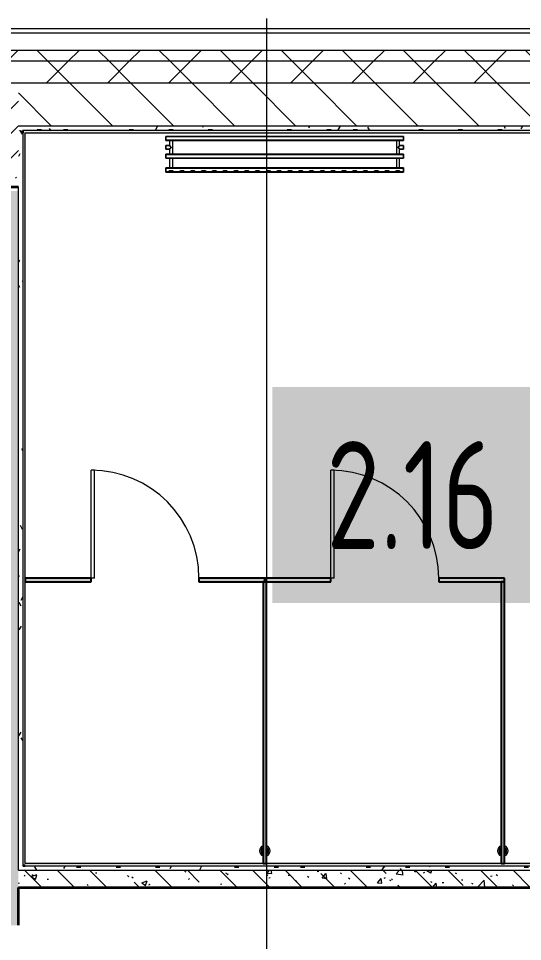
# Model space of a CAD drawing. Header units: millimetres. Extents: x 3914 to 443608, y -156176 to 78197.
# Drawn here: x 245774 to 248109, y -122853 to -118580 of the extents above; entities that cross this region are included whole.
import ezdxf

# ---------------------------------------------------------------- set-up
doc = ezdxf.new("R2010")
doc.units = ezdxf.units.MM
doc.layers.add('A-AREA-PATT-2', color=7, linetype='Continuous', lineweight=5, true_color=0xcde0ef, transparency=1)
for name, color, linetype, lineweight in [('A-DOOR-1', 7, 'Continuous', 5), ('A-GENM', 7, 'Continuous', 9), ('A-GENM-1', 7, 'Continuous', 25), ('A-WALL', 7, 'Continuous', 5), ('A-WALL-1', 7, 'Continuous', 35), ('I-WALL', 7, 'Continuous', 5), ('S-COLS-1', 7, 'Continuous', 5), ('Оси', 7, 'Continuous', 9)]:
    doc.layers.add(name, color=color, linetype=linetype, lineweight=lineweight)
doc.layers.add('A-WALL-FNSH-1', color=9, linetype='Continuous', lineweight=5, true_color=0x808080)
doc.layers.add('M-EQPM-1', color=7, linetype='Continuous', lineweight=9, true_color=0xb2b2b2)
doc.styles.add('СПДС', font='ГОСТ тип А.ttf', dxfattribs={"width": 0.9})
pattern_1 = [(135, (174964.42, -145977.62), (-150.8683, -150.8683), [213.36, -35.56, 7.112, -35.56]), (135, (174964.42, -145826.85), (-150.8683, -150.8683), []), (50, (174964.42, -145977.62), (255.05767, -22.3145), [26.67, -293.37]), (355, (174964.42, -145977.62), (-49.3404, 267.4791), [21.336, -234.696]), (100.451, (174985.68, -145979.48), (205.7195, 245.16356), [22.666, -249.326]), (46.184, (174964.42, -145906.5), (379.511, -58.86), [40.005, -440.055]), (96.636, (174996.05, -145911.4), (332.3634, 346.3991), [33.999, -373.989]), (351.184, (174964.42, -145906.5), (332.3669, 346.3953), [32.004, -352.044]), (21, (174999.98, -145924.28), (212.26017, -143.1711), [26.67, -293.37]), (326, (174999.98, -145924.28), (86.5224, 257.8632), [21.336, -234.696]), (71.451, (175017.67, -145936.2), (298.78395, 114.6901), [22.666, -249.326]), (37.5, (174964.42, -145977.62), (4.32385, 118.37751), [6.706, -225.146, 6.706, -231.546, -235.585]), (37.5, (174964.42, -145977.62), (4.32385, 118.37751), [-470.103, 6.706, -228.879]), (7.5, (174964.42, -145977.62), (93.54758, 140.2533), [6.706, -129.134, 6.706, -219.812, -89.789]), (7.5, (174964.42, -145977.62), (93.54758, 140.2533), [-362.356, 6.706, -83.083]), (327.5, (174885.12, -145977.62), (189.82734, -8.02019), [6.706, -82.194, 6.706, -270.662, -368.046]), (327.5, (174885.12, -145977.62), (189.82734, -8.02019), [-366.268, 6.706, -361.34]), (317.5, (174849.56, -145977.62), (207.38114, 35.59764), [6.706, -108.864, 6.706, -177.495, -261.366]), (317.5, (174849.56, -145977.62), (207.38114, 35.59764), [-299.771, 6.706, -254.66])]
pattern_2 = [(45, (174964.42, -145977.62), (-141.42136, 141.42136), []), (135, (174964.42, -145977.62), (-141.42136, -141.42136), [])]
pattern_3 = [(0, (174964.42, -145977.62), (243.84, 60.96), [20.117, -162.763, 20.117, -162.763, -975.36]), (0, (174964.42, -145977.62), (243.84, 60.96), [-365.76, 20.117, -345.643, 20.117, -162.763, -426.72]), (0, (174964.42, -145977.62), (243.84, 60.96), [-914.4, 20.117, -101.803, 20.117, -284.683]), (120, (175055.86, -145947.14), (-174.71291, 180.691634), [20.117, -162.763, 20.117, -162.763, -975.36]), (120, (175055.86, -145947.14), (-174.71291, 180.691634), [-365.76, 20.117, -345.643, 20.117, -162.763, -426.72]), (120, (175055.86, -145947.14), (-174.71291, 180.691634), [-914.4, 20.117, -101.803, 20.117, -284.683]), (240, (175086.34, -145825.22), (-69.12709, -241.651634), [20.117, -162.763, 20.117, -162.763, -975.36]), (240, (175086.34, -145825.22), (-69.12709, -241.651634), [-365.76, 20.117, -345.643, 20.117, -162.763, -426.72]), (240, (175086.34, -145825.22), (-69.12709, -241.651634), [-914.4, 20.117, -101.803, 20.117, -284.683])]

# ---------------------------------------------------------------- blocks, each defined once
blk = doc.blocks.new('radiator_prado_classic_z_tip_30_po exemplyaru - Classic Z Тип 30-500-30677906-Объем проектирования 2 этажа')
at = {"layer": 'M-EQPM-1'}
for p, q in [((0, 228), (0, 210)), ((1100, 228), (0, 228)), ((0, 210), (0, 228)), ((0, 228), (12.5, 228)), ((12.5, 228), (37.5, 228)), ((37.5, 228), (12.5, 228)), ((12.5, 228), (37.5, 228)), ((12.5, 228), (17.5, 223)), ((12.5, 228), (17.5, 223)), ((32.5, 223), (17.5, 223)), ((17.5, 223), (32.5, 223)), ((32.5, 223), (37.5, 228)), ((37.5, 228), (32.5, 223)), ((37.5, 228), (62.5, 228)), ((62.5, 228), (87.5, 228)), ((87.5, 228), (62.5, 228)), ((62.5, 228), (87.5, 228)), ((62.5, 228), (67.5, 223)), ((62.5, 228), (67.5, 223)), ((82.5, 223), (67.5, 223)), ((67.5, 223), (82.5, 223)), ((82.5, 223), (87.5, 228)), ((87.5, 228), (82.5, 223)), ((87.5, 228), (112.5, 228)), ((112.5, 228), (137.5, 228)), ((137.5, 228), (112.5, 228)), ((112.5, 228), (137.5, 228)), ((112.5, 228), (117.5, 223)), ((112.5, 228), (117.5, 223)), ((132.5, 223), (117.5, 223)), ((117.5, 223), (132.5, 223)), ((132.5, 223), (137.5, 228)), ((137.5, 228), (132.5, 223)), ((137.5, 228), (162.5, 228)), ((162.5, 228), (187.5, 228)), ((187.5, 228), (162.5, 228)), ((162.5, 228), (187.5, 228)), ((162.5, 228), (167.5, 223)), ((162.5, 228), (167.5, 223)), ((182.5, 223), (167.5, 223)), ((167.5, 223), (182.5, 223)), ((182.5, 223), (187.5, 228)), ((187.5, 228), (182.5, 223)), ((187.5, 228), (212.5, 228)), ((212.5, 228), (237.5, 228)), ((237.5, 228), (212.5, 228)), ((212.5, 228), (237.5, 228)), ((212.5, 228), (217.5, 223)), ((212.5, 228), (217.5, 223)), ((232.5, 223), (217.5, 223)), ((217.5, 223), (232.5, 223)), ((232.5, 223), (237.5, 228)), ((237.5, 228), (232.5, 223)), ((237.5, 228), (262.5, 228)), ((262.5, 228), (287.5, 228)), ((287.5, 228), (262.5, 228)), ((262.5, 228), (287.5, 228)), ((262.5, 228), (267.5, 223)), ((262.5, 228), (267.5, 223)), ((282.5, 223), (267.5, 223)), ((267.5, 223), (282.5, 223)), ((282.5, 223), (287.5, 228)), ((287.5, 228), (282.5, 223)), ((287.5, 228), (312.5, 228)), ((312.5, 228), (337.5, 228)), ((337.5, 228), (312.5, 228)), ((312.5, 228), (337.5, 228)), ((312.5, 228), (317.5, 223)), ((312.5, 228), (317.5, 223)), ((332.5, 223), (317.5, 223)), ((317.5, 223), (332.5, 223)), ((332.5, 223), (337.5, 228)), ((337.5, 228), (332.5, 223)), ((337.5, 228), (362.5, 228)), ((362.5, 228), (387.5, 228)), ((387.5, 228), (362.5, 228)), ((362.5, 228), (387.5, 228)), ((362.5, 228), (367.5, 223)), ((362.5, 228), (367.5, 223)), ((382.5, 223), (367.5, 223)), ((367.5, 223), (382.5, 223)), ((382.5, 223), (387.5, 228)), ((387.5, 228), (382.5, 223)), ((387.5, 228), (412.5, 228)), ((412.5, 228), (437.5, 228)), ((437.5, 228), (412.5, 228)), ((412.5, 228), (437.5, 228)), ((412.5, 228), (417.5, 223)), ((412.5, 228), (417.5, 223)), ((432.5, 223), (417.5, 223)), ((417.5, 223), (432.5, 223)), ((432.5, 223), (437.5, 228)), ((437.5, 228), (432.5, 223)), ((437.5, 228), (462.5, 228)), ((462.5, 228), (487.5, 228)), ((487.5, 228), (462.5, 228)), ((462.5, 228), (487.5, 228)), ((462.5, 228), (467.5, 223)), ((462.5, 228), (467.5, 223)), ((482.5, 223), (467.5, 223)), ((467.5, 223), (482.5, 223)), ((482.5, 223), (487.5, 228)), ((487.5, 228), (482.5, 223)), ((487.5, 228), (512.5, 228)), ((512.5, 228), (537.5, 228)), ((537.5, 228), (512.5, 228)), ((512.5, 228), (537.5, 228)), ((512.5, 228), (517.5, 223)), ((512.5, 228), (517.5, 223)), ((532.5, 223), (517.5, 223)), ((517.5, 223), (532.5, 223)), ((532.5, 223), (537.5, 228)), ((537.5, 228), (532.5, 223)), ((537.5, 228), (562.5, 228)), ((562.5, 228), (587.5, 228)), ((587.5, 228), (562.5, 228)), ((562.5, 228), (587.5, 228)), ((562.5, 228), (567.5, 223)), ((562.5, 228), (567.5, 223)), ((582.5, 223), (567.5, 223)), ((567.5, 223), (582.5, 223)), ((582.5, 223), (587.5, 228)), ((587.5, 228), (582.5, 223)), ((587.5, 228), (612.5, 228)), ((612.5, 228), (637.5, 228)), ((637.5, 228), (612.5, 228)), ((612.5, 228), (637.5, 228)), ((612.5, 228), (617.5, 223)), ((612.5, 228), (617.5, 223)), ((632.5, 223), (617.5, 223)), ((617.5, 223), (632.5, 223)), ((632.5, 223), (637.5, 228)), ((637.5, 228), (632.5, 223)), ((637.5, 228), (662.5, 228)), ((662.5, 228), (687.5, 228)), ((687.5, 228), (662.5, 228)), ((662.5, 228), (687.5, 228)), ((662.5, 228), (667.5, 223)), ((662.5, 228), (667.5, 223)), ((682.5, 223), (667.5, 223)), ((667.5, 223), (682.5, 223)), ((682.5, 223), (687.5, 228)), ((687.5, 228), (682.5, 223)), ((687.5, 228), (712.5, 228)), ((712.5, 228), (737.5, 228)), ((737.5, 228), (712.5, 228)), ((712.5, 228), (737.5, 228)), ((712.5, 228), (717.5, 223)), ((712.5, 228), (717.5, 223)), ((732.5, 223), (717.5, 223)), ((717.5, 223), (732.5, 223)), ((732.5, 223), (737.5, 228)), ((737.5, 228), (732.5, 223)), ((737.5, 228), (762.5, 228)), ((762.5, 228), (787.5, 228)), ((787.5, 228), (762.5, 228)), ((762.5, 228), (787.5, 228)), ((762.5, 228), (767.5, 223)), ((762.5, 228), (767.5, 223)), ((782.5, 223), (767.5, 223)), ((767.5, 223), (782.5, 223)), ((782.5, 223), (787.5, 228)), ((787.5, 228), (782.5, 223)), ((787.5, 228), (812.5, 228)), ((812.5, 228), (837.5, 228)), ((837.5, 228), (812.5, 228)), ((812.5, 228), (837.5, 228)), ((812.5, 228), (817.5, 223)), ((812.5, 228), (817.5, 223)), ((832.5, 223), (817.5, 223)), ((817.5, 223), (832.5, 223)), ((832.5, 223), (837.5, 228)), ((837.5, 228), (832.5, 223)), ((837.5, 228), (862.5, 228)), ((862.5, 228), (887.5, 228)), ((887.5, 228), (862.5, 228)), ((862.5, 228), (887.5, 228)), ((862.5, 228), (867.5, 223)), ((862.5, 228), (867.5, 223)), ((882.5, 223), (867.5, 223)), ((867.5, 223), (882.5, 223)), ((882.5, 223), (887.5, 228)), ((887.5, 228), (882.5, 223)), ((887.5, 228), (912.5, 228)), ((912.5, 228), (937.5, 228)), ((937.5, 228), (912.5, 228)), ((912.5, 228), (937.5, 228)), ((912.5, 228), (917.5, 223)), ((912.5, 228), (917.5, 223)), ((932.5, 223), (917.5, 223)), ((917.5, 223), (932.5, 223)), ((932.5, 223), (937.5, 228)), ((937.5, 228), (932.5, 223)), ((937.5, 228), (962.5, 228)), ((962.5, 228), (987.5, 228)), ((987.5, 228), (962.5, 228)), ((962.5, 228), (987.5, 228)), ((962.5, 228), (967.5, 223)), ((962.5, 228), (967.5, 223)), ((982.5, 223), (967.5, 223)), ((967.5, 223), (982.5, 223)), ((982.5, 223), (987.5, 228)), ((987.5, 228), (982.5, 223)), ((987.5, 228), (1012.5, 228)), ((1012.5, 228), (1037.5, 228)), ((1037.5, 228), (1012.5, 228)), ((1012.5, 228), (1037.5, 228)), ((1012.5, 228), (1017.5, 223)), ((1012.5, 228), (1017.5, 223)), ((1032.5, 223), (1017.5, 223)), ((1017.5, 223), (1032.5, 223)), ((1032.5, 223), (1037.5, 228)), ((1037.5, 228), (1032.5, 223)), ((1037.5, 228), (1062.5, 228)), ((1062.5, 228), (1087.5, 228)), ((1087.5, 228), (1062.5, 228)), ((1062.5, 228), (1087.5, 228)), ((1062.5, 228), (1067.5, 223)), ((1062.5, 228), (1067.5, 223)), ((1082.5, 223), (1067.5, 223)), ((1067.5, 223), (1082.5, 223)), ((1082.5, 223), (1087.5, 228)), ((1087.5, 228), (1082.5, 223)), ((1087.5, 228), (1100, 228)), ((1100, 210), (1100, 228)), ((1100, 228), (1100, 210)), ((0, 210), (1100, 210)), ((17.8, 210), (0, 210)), ((17.5, 210), (17.5, 164)), ((17.5, 210), (17.5, 164)), ((17.8, 210), (17.5, 210)), ((17.5, 210), (17.8, 210)), ((17.8, 210), (17.5, 210)), ((17.5, 210), (32.5, 210)), ((18.5, 210), (17.8, 210)), ((17.8, 210), (32.2, 210)), ((32.2, 210), (17.8, 210)), ((19.7, 210), (18.5, 210)), ((23.1, 210), (19.7, 210)), ((32.2, 210), (23.1, 210)), ((32.5, 210), (32.2, 210)), ((32.2, 210), (32.5, 210)), ((32.5, 210), (32.2, 210)), ((1067.8, 210), (32.2, 210)), ((32.5, 164), (32.5, 210)), ((32.5, 164), (32.5, 210)), ((1067.5, 210), (1067.5, 164)), ((1067.5, 210), (1067.5, 164)), ((1067.8, 210), (1067.5, 210)), ((1067.5, 210), (1082.5, 210)), ((1067.8, 210), (1067.5, 210)), ((1067.5, 210), (1067.8, 210)), ((1082.2, 210), (1067.8, 210)), ((1073.1, 210), (1067.8, 210)), ((1067.8, 210), (1082.2, 210)), ((1075, 210), (1073.1, 210)), ((1082.2, 210), (1075, 210)), ((1082.5, 210), (1082.2, 210)), ((1082.5, 210), (1082.2, 210)), ((1082.2, 210), (1082.5, 210)), ((1100, 210), (1082.2, 210)), ((1082.5, 164), (1082.5, 210)), ((1082.5, 164), (1082.5, 210)), ((1100, 164), (0, 164)), ((0, 164), (0, 146)), ((0, 146), (0, 164)), ((0, 164), (17.8, 164)), ((0, 146), (1100, 146)), ((18.5, 146), (0, 146)), ((17.8, 164), (17.5, 164)), ((17.5, 164), (17.8, 164)), ((17.8, 164), (17.5, 164)), ((17.5, 164), (32.5, 164)), ((17.5, 146), (17.5, 121.5)), ((17.5, 146), (17.5, 121.5)), ((17.5, 146), (18.5, 146)), ((17.8, 146), (17.5, 146)), ((17.5, 146), (18.5, 146)), ((32.5, 146), (17.5, 146)), ((32.2, 164), (17.8, 164)), ((17.8, 164), (32.2, 164)), ((32.2, 164), (17.8, 164)), ((18.5, 146), (17.8, 146)), ((18.5, 146), (32.2, 146)), ((32.2, 146), (18.5, 146)), ((18.5, 146), (32.2, 146)), ((32.5, 164), (32.2, 164)), ((32.2, 164), (32.5, 164)), ((32.5, 164), (32.2, 164)), ((32.2, 164), (1067.8, 164)), ((32.2, 146), (32.5, 146)), ((32.5, 146), (32.2, 146)), ((32.2, 146), (32.5, 146)), ((1067.8, 146), (32.2, 146)), ((32.5, 82), (32.5, 146)), ((32.5, 82), (32.5, 146)), ((1067.8, 164), (1067.5, 164)), ((1067.5, 164), (1082.5, 164)), ((1067.8, 164), (1067.5, 164)), ((1067.5, 164), (1067.8, 164)), ((1067.5, 146), (1067.5, 82)), ((1067.5, 146), (1067.5, 82)), ((1067.5, 146), (1067.8, 146)), ((1082.5, 146), (1067.5, 146)), ((1067.5, 146), (1067.8, 146)), ((1067.8, 146), (1067.5, 146)), ((1082.2, 164), (1067.8, 164)), ((1075, 164), (1067.8, 164)), ((1067.8, 164), (1082.2, 164)), ((1067.8, 146), (1081.5, 146)), ((1067.8, 146), (1069.7, 146)), ((1081.5, 146), (1067.8, 146)), ((1069.7, 146), (1073.1, 146)), ((1073.1, 146), (1081.5, 146)), ((1081.5, 164), (1075, 164)), ((1082.2, 164), (1081.5, 164)), ((1081.5, 146), (1082.5, 146)), ((1081.5, 146), (1082.5, 146)), ((1082.5, 146), (1081.5, 146)), ((1100, 146), (1081.5, 146)), ((1082.5, 164), (1082.2, 164)), ((1082.5, 164), (1082.2, 164)), ((1082.2, 164), (1082.5, 164)), ((1082.2, 164), (1100, 164)), ((1082.5, 121.5), (1082.5, 146)), ((1082.5, 121.5), (1082.5, 146)), ((1100, 146), (1100, 164)), ((1100, 164), (1100, 146)), ((17.5, 121.5), (0, 121.5)), ((17.5, 121.5), (0, 121.5)), ((0, 121.5), (0, 120.5)), ((0, 106.5), (0, 121.5)), ((0, 120.5), (0, 107.5)), ((0, 120.5), (0, 119.3)), ((0, 114), (0, 120.5)), ((0, 120.5), (0, 120.5)), ((0, 119.3), (0, 117.8)), ((0, 117.8), (0, 114)), ((0, 114), (0, 110.3)), ((0, 110.3), (0, 114)), ((0, 110.3), (0, 108.7)), ((0, 107.5), (0, 110.3)), ((0, 108.7), (0, 107.5)), ((0, 107.5), (0, 106.5)), ((0, 107.5), (0, 107.5)), ((0, 106.5), (17.5, 106.5)), ((0, 106.5), (17.5, 106.5)), ((17.5, 106.5), (17.5, 82)), ((17.5, 106.5), (17.5, 82)), ((1100, 121.5), (1082.5, 121.5)), ((1100, 121.5), (1082.5, 121.5)), ((1082.5, 82), (1082.5, 106.5)), ((1082.5, 106.5), (1100, 106.5)), ((1082.5, 82), (1082.5, 106.5)), ((1082.5, 106.5), (1100, 106.5)), ((1100, 121.5), (1100, 106.5)), ((1100, 120.5), (1100, 121.5)), ((1100, 121.5), (1100, 120.5)), ((1100, 120.5), (1100, 121.5)), ((1100, 107.5), (1100, 120.5)), ((1100, 120.5), (1100, 107.5)), ((1100, 107.5), (1100, 120.5)), ((1100, 106.5), (1100, 107.5)), ((1100, 107.5), (1100, 106.5)), ((1100, 106.5), (1100, 107.5)), ((1100, 82), (0, 82)), ((0, 82), (0, 64)), ((0, 64), (0, 82)), ((0, 82), (18.5, 82)), ((1100, 64), (0, 64)), ((0, 64), (1100, 64)), ((18.5, 82), (17.5, 82)), ((17.5, 82), (18.5, 82)), ((18.5, 82), (17.5, 82)), ((17.5, 82), (32.5, 82)), ((32.2, 82), (18.5, 82)), ((18.5, 82), (32.2, 82)), ((32.2, 82), (18.5, 82)), ((32.5, 82), (32.2, 82)), ((32.2, 82), (32.5, 82)), ((32.5, 82), (32.2, 82)), ((32.2, 82), (1067.8, 82)), ((1067.8, 82), (1067.5, 82)), ((1067.5, 82), (1082.5, 82)), ((1067.8, 82), (1067.5, 82)), ((1067.5, 82), (1067.8, 82)), ((1081.5, 82), (1067.8, 82)), ((1081.5, 82), (1067.8, 82)), ((1067.8, 82), (1081.5, 82)), ((1082.5, 82), (1081.5, 82)), ((1082.5, 82), (1081.5, 82)), ((1081.5, 82), (1082.5, 82)), ((1081.5, 82), (1100, 82)), ((1100, 64), (1100, 82)), ((1100, 82), (1100, 64))]:
    blk.add_line(p, q, dxfattribs=at)
for points, knots in [([(18.5, 120.5), (18.4, 120.6), (18.3, 120.7), (18.1, 120.9), (17.9, 121.1), (17.8, 121.2), (17.7, 121.3), (17.5, 121.5), (17.5, 121.5), (17.5, 121.5)], [0.7142857, 0.7142857, 0.7142857, 0.7142857, 0.75, 0.7857143, 0.8214286, 0.8571429, 0.8928571, 0.9285714, 1, 1, 1, 1]), ([(17.5, 121.5), (17.5, 121.5), (17.5, 121.5), (17.7, 121.3), (17.8, 121.2), (17.9, 121.1), (18.1, 120.9), (18.3, 120.7), (18.4, 120.6), (18.5, 120.5)], [0, 0, 0, 0, 0.0714286, 0.1071429, 0.1428571, 0.1785714, 0.2142857, 0.25, 0.2857143, 0.2857143, 0.2857143, 0.2857143]), ([(17.5, 121.5), (17.5, 121.5), (17.5, 121.5), (17.7, 121.3), (17.8, 121.2), (17.9, 121.1), (18.1, 120.9), (18.3, 120.7), (18.4, 120.6), (18.5, 120.5)], [0, 0, 0, 0, 0.0714286, 0.1071429, 0.1428571, 0.1785714, 0.2142857, 0.25, 0.2857143, 0.2857143, 0.2857143, 0.2857143]), ([(25, 114), (24.5, 114.5), (23.6, 115.4), (22.4, 116.6), (21.6, 117.4), (21.1, 117.9), (20.8, 118.2), (20.5, 118.5), (20.2, 118.8), (19.8, 119.1), (19.6, 119.4), (19.3, 119.7), (19, 120), (18.7, 120.3), (18.5, 120.5), (18.3, 120.7), (18.1, 120.9), (17.9, 121.1), (17.8, 121.2), (17.7, 121.3), (17.5, 121.5), (17.5, 121.5), (17.5, 121.5)], [0, 0, 0, 0, 0.142857, 0.285714, 0.357143, 0.392857, 0.428571, 0.464286, 0.5, 0.535714, 0.571429, 0.607143, 0.642857, 0.678571, 0.714286, 0.75, 0.785714, 0.821429, 0.857143, 0.892857, 0.928571, 1, 1, 1, 1]), ([(17.5, 106.5), (17.5, 106.5), (17.5, 106.5), (17.7, 106.7), (17.8, 106.8), (17.9, 106.9), (18.1, 107.1), (18.3, 107.3), (18.5, 107.5), (18.7, 107.7), (19, 108), (19.3, 108.3), (19.6, 108.6), (19.8, 108.9), (20.3, 109.3), (20.7, 109.7), (21.1, 110.1), (21.6, 110.6), (22.4, 111.4), (23.6, 112.6), (24.5, 113.5), (25, 114)], [0, 0, 0, 0, 0.071429, 0.107143, 0.142857, 0.178571, 0.214286, 0.25, 0.285714, 0.321429, 0.357143, 0.392857, 0.428571, 0.464286, 0.5, 0.571429, 0.607143, 0.642857, 0.714286, 0.857143, 1, 1, 1, 1]), ([(17.5, 106.5), (17.5, 106.5), (17.5, 106.5), (17.7, 106.7), (17.8, 106.8), (17.9, 106.9), (18.1, 107.1), (18.3, 107.3), (18.4, 107.4), (18.5, 107.5)], [0, 0, 0, 0, 0.0714286, 0.1071429, 0.1428571, 0.1785714, 0.2142857, 0.25, 0.2857143, 0.2857143, 0.2857143, 0.2857143]), ([(18.5, 107.5), (18.4, 107.4), (18.3, 107.3), (18.1, 107.1), (17.9, 106.9), (17.8, 106.8), (17.7, 106.7), (17.5, 106.5), (17.5, 106.5), (17.5, 106.5)], [0.7142857, 0.7142857, 0.7142857, 0.7142857, 0.75, 0.7857143, 0.8214286, 0.8571429, 0.8928571, 0.9285714, 1, 1, 1, 1]), ([(18.5, 107.5), (18.4, 107.4), (18.3, 107.3), (18.1, 107.1), (17.9, 106.9), (17.8, 106.8), (17.7, 106.7), (17.5, 106.5), (17.5, 106.5), (17.5, 106.5)], [0.7142857, 0.7142857, 0.7142857, 0.7142857, 0.75, 0.7857143, 0.8214286, 0.8571429, 0.8928571, 0.9285714, 1, 1, 1, 1]), ([(22.1, 116.9), (21.9, 117.1), (21.6, 117.4), (21.1, 117.9), (20.8, 118.2), (20.5, 118.5), (20.2, 118.8), (19.9, 119.2), (19.7, 119.3), (19.6, 119.4)], [0.2857143, 0.2857143, 0.2857143, 0.2857143, 0.3571429, 0.3928571, 0.4285714, 0.4642857, 0.5, 0.5357143, 0.5714286, 0.5714286, 0.5714286, 0.5714286]), ([(19.6, 119.4), (19.7, 119.3), (19.9, 119.2), (20.3, 118.7), (20.7, 118.3), (21.1, 117.9), (21.6, 117.4), (21.9, 117.1), (22.1, 116.9)], [0.4285714, 0.4285714, 0.4285714, 0.4285714, 0.4642857, 0.5, 0.5714286, 0.6071429, 0.6428571, 0.7142857, 0.7142857, 0.7142857, 0.7142857]), ([(19.6, 119.4), (19.7, 119.3), (19.8, 119.1), (20.3, 118.7), (20.7, 118.3), (21.1, 117.9), (21.6, 117.4), (21.9, 117.1), (22.1, 116.9)], [0.4285714, 0.4285714, 0.4285714, 0.4285714, 0.4642857, 0.5, 0.5714286, 0.6071429, 0.6428571, 0.7142857, 0.7142857, 0.7142857, 0.7142857]), ([(19.6, 108.6), (19.7, 108.7), (19.9, 108.8), (20.3, 109.3), (20.7, 109.7), (21.1, 110.1), (21.6, 110.6), (21.9, 110.9), (22.1, 111.1)], [0.4285714, 0.4285714, 0.4285714, 0.4285714, 0.4642857, 0.5, 0.5714286, 0.6071429, 0.6428571, 0.7142857, 0.7142857, 0.7142857, 0.7142857]), ([(22.1, 111.1), (21.9, 110.9), (21.6, 110.6), (21.1, 110.1), (20.8, 109.8), (20.5, 109.5), (20.2, 109.2), (19.9, 108.8), (19.7, 108.7), (19.6, 108.6)], [0.2857143, 0.2857143, 0.2857143, 0.2857143, 0.3571429, 0.3928571, 0.4285714, 0.4642857, 0.5, 0.5357143, 0.5714286, 0.5714286, 0.5714286, 0.5714286]), ([(22.1, 111.1), (21.9, 110.9), (21.6, 110.6), (21.1, 110.1), (20.8, 109.8), (20.5, 109.5), (20.2, 109.2), (19.8, 108.9), (19.7, 108.7), (19.6, 108.6)], [0.2857143, 0.2857143, 0.2857143, 0.2857143, 0.3571429, 0.3928571, 0.4285714, 0.4642857, 0.5, 0.5357143, 0.5714286, 0.5714286, 0.5714286, 0.5714286]), ([(1075, 114), (1075.5, 114.5), (1076.4, 115.4), (1077.6, 116.6), (1078.4, 117.4), (1078.9, 117.9), (1079.2, 118.2), (1079.5, 118.5), (1079.8, 118.8), (1080.1, 119.2), (1080.4, 119.4), (1080.7, 119.7), (1081, 120), (1081.3, 120.3), (1081.5, 120.5), (1081.7, 120.7), (1081.9, 120.9), (1082.1, 121.1), (1082.2, 121.2), (1082.3, 121.3), (1082.5, 121.5), (1082.5, 121.5), (1082.5, 121.5)], [0, 0, 0, 0, 0.142857, 0.285714, 0.357143, 0.392857, 0.428571, 0.464286, 0.5, 0.535714, 0.571429, 0.607143, 0.642857, 0.678571, 0.714286, 0.75, 0.785714, 0.821429, 0.857143, 0.892857, 0.928571, 1, 1, 1, 1]), ([(1082.5, 106.5), (1082.5, 106.5), (1082.5, 106.5), (1082.3, 106.7), (1082.2, 106.8), (1082.1, 106.9), (1081.9, 107.1), (1081.7, 107.3), (1081.5, 107.5), (1081.3, 107.7), (1081, 108), (1080.7, 108.3), (1080.4, 108.6), (1080.1, 108.8), (1079.7, 109.3), (1079.3, 109.7), (1078.9, 110.1), (1078.4, 110.6), (1077.6, 111.4), (1076.4, 112.6), (1075.5, 113.5), (1075, 114)], [0, 0, 0, 0, 0.071429, 0.107143, 0.142857, 0.178571, 0.214286, 0.25, 0.285714, 0.321429, 0.357143, 0.392857, 0.428571, 0.464286, 0.5, 0.571429, 0.607143, 0.642857, 0.714286, 0.857143, 1, 1, 1, 1]), ([(1080.4, 119.4), (1080.3, 119.3), (1080.1, 119.2), (1079.7, 118.7), (1079.3, 118.3), (1078.9, 117.9), (1078.4, 117.4), (1078.1, 117.1), (1077.9, 116.9)], [0.4285714, 0.4285714, 0.4285714, 0.4285714, 0.4642857, 0.5, 0.5714286, 0.6071429, 0.6428571, 0.7142857, 0.7142857, 0.7142857, 0.7142857]), ([(1077.9, 116.9), (1078.1, 117.1), (1078.4, 117.4), (1078.9, 117.9), (1079.2, 118.2), (1079.5, 118.5), (1079.8, 118.8), (1080.1, 119.2), (1080.3, 119.3), (1080.4, 119.4)], [0.2857143, 0.2857143, 0.2857143, 0.2857143, 0.3571429, 0.3928571, 0.4285714, 0.4642857, 0.5, 0.5357143, 0.5714286, 0.5714286, 0.5714286, 0.5714286]), ([(1079.2, 118.2), (1079.1, 118.1), (1078.9, 117.9), (1078.4, 117.4), (1078.1, 117.1), (1077.9, 116.9)], [0.5714286, 0.5714286, 0.5714286, 0.5714286, 0.6071429, 0.6428571, 0.7142857, 0.7142857, 0.7142857, 0.7142857]), ([(1077.9, 111.1), (1078.1, 110.9), (1078.4, 110.6), (1078.9, 110.1), (1079.2, 109.8), (1079.5, 109.5), (1079.8, 109.2), (1080.1, 108.8), (1080.3, 108.7), (1080.4, 108.6)], [0.2857143, 0.2857143, 0.2857143, 0.2857143, 0.3571429, 0.3928571, 0.4285714, 0.4642857, 0.5, 0.5357143, 0.5714286, 0.5714286, 0.5714286, 0.5714286]), ([(1077.9, 111.1), (1078.1, 110.9), (1078.4, 110.6), (1078.9, 110.1), (1079.2, 109.8), (1079.5, 109.5), (1079.8, 109.2), (1080.1, 108.8), (1080.3, 108.7), (1080.4, 108.6)], [0.2857143, 0.2857143, 0.2857143, 0.2857143, 0.3571429, 0.3928571, 0.4285714, 0.4642857, 0.5, 0.5357143, 0.5714286, 0.5714286, 0.5714286, 0.5714286]), ([(1080.4, 108.6), (1080.3, 108.7), (1080.1, 108.8), (1079.7, 109.3), (1079.3, 109.7), (1078.9, 110.1), (1078.4, 110.6), (1078.1, 110.9), (1077.9, 111.1)], [0.4285714, 0.4285714, 0.4285714, 0.4285714, 0.4642857, 0.5, 0.5714286, 0.6071429, 0.6428571, 0.7142857, 0.7142857, 0.7142857, 0.7142857]), ([(1080.4, 119.4), (1080.3, 119.3), (1080.1, 119.2), (1079.7, 118.7), (1079.4, 118.4), (1079.2, 118.2)], [0.4285714, 0.4285714, 0.4285714, 0.4285714, 0.4642857, 0.5, 0.5714286, 0.5714286, 0.5714286, 0.5714286]), ([(1082.5, 121.5), (1082.5, 121.5), (1082.5, 121.5), (1082.3, 121.3), (1082.2, 121.2), (1082.1, 121.1), (1081.9, 120.9), (1081.7, 120.7), (1081.6, 120.6), (1081.5, 120.5)], [0, 0, 0, 0, 0.0714286, 0.1071429, 0.1428571, 0.1785714, 0.2142857, 0.25, 0.2857143, 0.2857143, 0.2857143, 0.2857143]), ([(1082.5, 121.5), (1082.5, 121.5), (1082.5, 121.5), (1082.3, 121.3), (1082.2, 121.2), (1082.1, 121.1), (1081.9, 120.9), (1081.7, 120.7), (1081.6, 120.6), (1081.5, 120.5)], [0, 0, 0, 0, 0.0714286, 0.1071429, 0.1428571, 0.1785714, 0.2142857, 0.25, 0.2857143, 0.2857143, 0.2857143, 0.2857143]), ([(1081.5, 120.5), (1081.6, 120.6), (1081.7, 120.7), (1081.9, 120.9), (1082.1, 121.1), (1082.2, 121.2), (1082.3, 121.3), (1082.5, 121.5), (1082.5, 121.5), (1082.5, 121.5)], [0.7142857, 0.7142857, 0.7142857, 0.7142857, 0.75, 0.7857143, 0.8214286, 0.8571429, 0.8928571, 0.9285714, 1, 1, 1, 1]), ([(1081.5, 107.5), (1081.6, 107.4), (1081.7, 107.3), (1081.9, 107.1), (1082.1, 106.9), (1082.2, 106.8), (1082.3, 106.7), (1082.5, 106.5), (1082.5, 106.5), (1082.5, 106.5)], [0.7142857, 0.7142857, 0.7142857, 0.7142857, 0.75, 0.7857143, 0.8214286, 0.8571429, 0.8928571, 0.9285714, 1, 1, 1, 1]), ([(1081.5, 107.5), (1081.6, 107.4), (1081.7, 107.3), (1081.9, 107.1), (1082.1, 106.9), (1082.2, 106.8), (1082.3, 106.7), (1082.5, 106.5), (1082.5, 106.5), (1082.5, 106.5)], [0.7142857, 0.7142857, 0.7142857, 0.7142857, 0.75, 0.7857143, 0.8214286, 0.8571429, 0.8928571, 0.9285714, 1, 1, 1, 1]), ([(1082.5, 106.5), (1082.5, 106.5), (1082.5, 106.5), (1082.3, 106.7), (1082.2, 106.8), (1082.1, 106.9), (1081.9, 107.1), (1081.7, 107.3), (1081.6, 107.4), (1081.5, 107.5)], [0, 0, 0, 0, 0.0714286, 0.1071429, 0.1428571, 0.1785714, 0.2142857, 0.25, 0.2857143, 0.2857143, 0.2857143, 0.2857143])]:
    blk.add_open_spline(points, degree=3, knots=knots, dxfattribs=at)
for points in [[(19.6, 119.4), (19.5, 119.5), (19.3, 119.7), (19, 120), (18.7, 120.3), (18.6, 120.4), (18.5, 120.5)], [(18.5, 120.5), (18.6, 120.4), (18.7, 120.3), (19, 120), (19.3, 119.7), (19.5, 119.5), (19.6, 119.4)], [(18.5, 120.5), (18.6, 120.4), (18.7, 120.3), (19, 120), (19.3, 119.7), (19.5, 119.5), (19.6, 119.4)], [(18.5, 107.5), (18.6, 107.6), (18.7, 107.7), (19, 108), (19.3, 108.3), (19.5, 108.5), (19.6, 108.6)], [(19.6, 108.6), (19.5, 108.5), (19.3, 108.3), (19, 108), (18.7, 107.7), (18.6, 107.6), (18.5, 107.5)], [(19.6, 108.6), (19.5, 108.5), (19.3, 108.3), (19, 108), (18.7, 107.7), (18.6, 107.6), (18.5, 107.5)], [(25, 114), (24.5, 114.5), (23.6, 115.4), (22.6, 116.4), (22.1, 116.9)], [(22.1, 116.9), (22.6, 116.4), (23.6, 115.4), (24.5, 114.5), (25, 114)], [(22.1, 116.9), (22.6, 116.4), (23.6, 115.4), (24.5, 114.5), (25, 114)], [(22.1, 111.1), (22.6, 111.6), (23.6, 112.6), (24.5, 113.5), (25, 114)], [(25, 114), (24.5, 113.5), (23.6, 112.6), (22.6, 111.6), (22.1, 111.1)], [(25, 114), (24.5, 113.5), (23.6, 112.6), (22.6, 111.6), (22.1, 111.1)], [(1077.9, 116.9), (1077.4, 116.4), (1076.4, 115.4), (1075.5, 114.5), (1075, 114)], [(1077.9, 116.9), (1077.4, 116.4), (1076.4, 115.4), (1075.5, 114.5), (1075, 114)], [(1075, 114), (1075.5, 114.5), (1076.4, 115.4), (1077.4, 116.4), (1077.9, 116.9)], [(1075, 114), (1075.5, 113.5), (1076.4, 112.6), (1077.4, 111.6), (1077.9, 111.1)], [(1075, 114), (1075.5, 113.5), (1076.4, 112.6), (1077.4, 111.6), (1077.9, 111.1)], [(1077.9, 111.1), (1077.4, 111.6), (1076.4, 112.6), (1075.5, 113.5), (1075, 114)], [(1081.5, 120.5), (1081.4, 120.4), (1081.3, 120.3), (1081, 120), (1080.7, 119.7), (1080.5, 119.5), (1080.4, 119.4)], [(1081.5, 120.5), (1081.4, 120.4), (1081.3, 120.3), (1081, 120), (1080.7, 119.7), (1080.5, 119.5), (1080.4, 119.4)], [(1080.4, 119.4), (1080.5, 119.5), (1080.7, 119.7), (1081, 120), (1081.3, 120.3), (1081.4, 120.4), (1081.5, 120.5)], [(1080.4, 108.6), (1080.5, 108.5), (1080.7, 108.3), (1081, 108), (1081.3, 107.7), (1081.4, 107.6), (1081.5, 107.5)], [(1080.4, 108.6), (1080.5, 108.5), (1080.7, 108.3), (1081, 108), (1081.3, 107.7), (1081.4, 107.6), (1081.5, 107.5)], [(1081.5, 107.5), (1081.4, 107.6), (1081.3, 107.7), (1081, 108), (1080.7, 108.3), (1080.5, 108.5), (1080.4, 108.6)]]:
    blk.add_open_spline(points, degree=3, dxfattribs=at)
blk = doc.blocks.new('131_Сантехническая перегородка_Дверь - СД-1-V494-Объем проектирования 2 этажа')
at = {"layer": 'A-GENM'}
for points in [[(305.2, -8), (305.2, 8), (0, 8), (0, -8)], [(1110.4, -8), (1110.4, 8), (805.2, 8), (805.2, -8), (1102.4, -8)]]:
    blk.add_hatch(color=256, dxfattribs=at).paths.add_polyline_path(points)
at = {"layer": 'A-DOOR-1'}
for p, q in [((321.2, 508), (305.2, 508)), ((305.2, 8), (305.2, 508)), ((321.2, 8), (321.2, 508)), ((321.2, 8), (305.2, 8))]:
    blk.add_line(p, q, dxfattribs=at)
blk.add_arc((305.2, 8), 500, 360, 90, dxfattribs=at)
at = {"layer": 'A-GENM-1'}
for p, q in [((305.2, 8), (0, 8)), ((0, 8), (0, -8)), ((305.2, -8), (305.2, 8)), ((1110.4, 8), (805.2, 8)), ((805.2, 8), (805.2, -8)), ((1110.4, -8), (1110.4, 8)), ((0, -8), (305.2, -8)), ((805.2, -8), (1110.4, -8))]:
    blk.add_line(p, q, dxfattribs=at)
blk = doc.blocks.new('131_Сантехническая перегородка - СП-4-29831414-Объем проектирования 2 этажа')
at = {"layer": 'A-GENM'}
blk.add_hatch(color=256, dxfattribs=at).paths.add_polyline_path([(1053.1, 8), (25.5, 8), (25.5, -8), (1330, -8), (1330, 8)])
at = {"layer": 'A-GENM', "flags": 128}
for points in [[(97, 8), (96.7, 8.5), (96.3, 9), (95.9, 9.5), (95.5, 9.9), (95.1, 10.4), (94.7, 10.8), (94.3, 11.2), (93.8, 11.6), (93.3, 12), (92.9, 12.3), (92.4, 12.7), (91.8, 13), (91.3, 13.3), (90.8, 13.6), (90.2, 13.8), (89.7, 14), (89.1, 14.3), (88.5, 14.4), (88, 14.6), (87.4, 14.7), (86.8, 14.9), (86.2, 14.9), (85.6, 15), (85, 15.1), (84.4, 15.1), (83.8, 15.1), (83.2, 15), (82.6, 15), (82, 14.9), (81.4, 14.8), (80.8, 14.7), (80.2, 14.5), (79.6, 14.4), (79.1, 14.2), (78.5, 13.9), (77.9, 13.7), (77.4, 13.4), (76.9, 13.2), (76.4, 12.9), (75.8, 12.5), (75.3, 12.2), (74.9, 11.8), (74.4, 11.4), (74, 11), (73.5, 10.6), (73.1, 10.2), (72.7, 9.7), (72.3, 9.3), (72, 8.8), (71.6, 8.3), (71.4, 8)], [(71.4, -8), (71.8, -8.5), (72.1, -9), (72.5, -9.5), (72.9, -9.9), (73.3, -10.4), (73.7, -10.8), (74.1, -11.2), (74.6, -11.6), (75.1, -12), (75.6, -12.3), (76.1, -12.7), (76.6, -13), (77.1, -13.3), (77.6, -13.6), (78.2, -13.8), (78.7, -14), (79.3, -14.3), (79.9, -14.4), (80.5, -14.6), (81.1, -14.7), (81.6, -14.9), (82.2, -14.9), (82.8, -15), (83.4, -15.1), (84, -15.1), (84.6, -15.1), (85.2, -15), (85.8, -15), (86.4, -14.9), (87, -14.8), (87.6, -14.7), (88.2, -14.5), (88.8, -14.4), (89.4, -14.2), (89.9, -13.9), (90.5, -13.7), (91, -13.4), (91.6, -13.2), (92.1, -12.9), (92.6, -12.5), (93.1, -12.2), (93.6, -11.8), (94, -11.4), (94.5, -11), (94.9, -10.6), (95.3, -10.2), (95.7, -9.7), (96.1, -9.3), (96.5, -8.8), (96.8, -8.3), (97, -8)]]:
    blk.add_lwpolyline(points, dxfattribs=at)
at = {"layer": 'A-GENM'}
for radius, start, end in [(24.6, 19.9113, 160.0887), (17.6, 28.9731, 151.0269), (15.1, 33.7811, 146.2189), (24.6, 199.9113, 340.0887), (17.6, 208.9731, 331.0269), (15.1, 213.7811, 326.2189)]:
    blk.add_arc((84.2, 0), radius, start, end, dxfattribs=at)
at = {"layer": 'A-GENM-1'}
for p, q in [((1330, 8), (25.5, 8)), ((25.5, 8), (25.5, -8)), ((1330, -8), (1330, 8)), ((25.5, -8), (1330, -8))]:
    blk.add_line(p, q, dxfattribs=at)

msp = doc.modelspace()

# ---------------------------------------------------------------- hatches: boundary and pattern name
at = {"layer": 'A-AREA-PATT-2'}
h = msp.add_hatch(color=256, dxfattribs=at)
h.paths.add_polyline_path([(245805.4, -122497.1), (248898.9, -122497.1), (248898.9, -120777.6), (248893.4, -120777.6), (248893.4, -122491.6), (245805.4, -122490.8), (245805.4, -119108.6), (248473.4, -119108.6), (248474.2, -119408.6), (248893.4, -119408.6), (248893.4, -119677.6), (248898.9, -119677.6), (248898.9, -119403.1), (248478.9, -119403.1), (248478.9, -119103.1), (245799.9, -119103.1), (245799.9, -122497.1)])
h.paths.add_polyline_path([(248026.2, -122454.9), (248032.6, -122452.8), (248041.6, -122440.5), (248039.3, -122422.3), (248030.6, -122412.4), (248026.2, -122413), (248026.2, -122421.2), (248028.8, -122422.3), (248033.2, -122432.9), (248026.2, -122452.8)])
h.paths.add_polyline_path([(246923.8, -122454.9), (246930.3, -122452.8), (246939.2, -122440.5), (246937, -122422.3), (246928.2, -122412.4), (246923.8, -122413), (246923.8, -122421.2), (246926.4, -122422.3), (246930.9, -122432.9), (246923.8, -122452.8)])
h.paths.add_polyline_path([(248010.2, -122454.9), (248010.2, -122444.7), (248006.7, -122441.7), (248003.1, -122432.9), (248010.2, -122410.9), (248003.7, -122413), (247994.8, -122425.3), (247997, -122443.6), (248005.7, -122453.5)])
h.paths.add_polyline_path([(246907.8, -122454.9), (246907.8, -122444.7), (246904.4, -122441.7), (246900.7, -122432.9), (246907.8, -122410.9), (246901.3, -122413), (246892.4, -122425.3), (246894.6, -122443.6), (246903.4, -122453.5)])
at = {"layer": 'A-WALL'}
h = msp.add_hatch(dxfattribs=at)
h.set_pattern_fill('FP_24', color=256, style=0, pattern_type=2)
h.set_pattern_definition(pattern_2)
h.paths.add_polyline_path([(259275.1, -118777.6), (268124.4, -118777.6), (268124.4, -118727.6), (255314.4, -118727.6), (255314.4, -118777.6), (259164.4, -118777.6)])
h.paths.add_polyline_path([(252654.4, -118777.6), (252814.4, -118777.6), (252814.4, -118727.6), (251304.4, -118727.6), (251304.4, -118777.6), (252634.4, -118777.6)])
h.paths.add_polyline_path([(248473.4, -118777.6), (249204.4, -118777.6), (249204.4, -118727.6), (243824.4, -118727.6), (243824.4, -118777.6), (248072.7, -118777.6)])
h.paths.add_polyline_path([(240224.4, -118777.6), (240224.4, -118727.6), (239144.4, -118727.6), (239144.4, -118777.6), (240122.6, -118777.6)])
h.paths.add_polyline_path([(241124.4, -118777.6), (242924.4, -118777.6), (242924.4, -118727.6), (241124.4, -118727.6)])
h.paths.add_polyline_path([(236004.4, -118777.6), (236004.4, -118727.6), (234824.4, -118727.6), (234824.4, -118777.6), (235786.2, -118777.6)])
h.paths.add_polyline_path([(229745.4, -118777.6), (229974.3, -118777.6), (229974.3, -118727.6), (228824.6, -118727.6), (228824.6, -118777.6), (229744.4, -118777.6)])
h.paths.add_polyline_path([(230874.3, -118777.6), (232124.4, -118777.6), (232124.4, -118727.6), (230874.3, -118727.6)])
h.paths.add_polyline_path([(225667.9, -118777.6), (225724.6, -118777.6), (225724.6, -118727.6), (224624.7, -118727.6), (224624.7, -118777.6), (225329.2, -118777.6)])
h.paths.add_polyline_path([(223724.4, -118777.6), (223724.7, -118777.6), (223724.4, -118727.6), (222471.4, -118727.6), (222471.4, -118777.6), (223499.7, -118777.6)])
h.paths.add_polyline_path([(219163.3, -118777.6), (219371.4, -118777.6), (219371.4, -118727.6), (216974.4, -118727.6), (216974.4, -118777.6), (217745.4, -118777.6)])
h = msp.add_hatch(dxfattribs=at)
h.set_pattern_fill('FP_24', color=256, style=0, pattern_type=2)
h.set_pattern_definition(pattern_2)
h.paths.add_polyline_path([(267586.5, -118877.6), (268024.4, -118877.6), (268024.4, -118777.6), (255314.4, -118777.6), (255314.4, -118877.6), (266863.8, -118877.6)])
h.paths.add_polyline_path([(252214.4, -118877.6), (252814.4, -118877.6), (252814.4, -118777.6), (251304.4, -118777.6), (251304.4, -118877.6), (251714.4, -118877.6)])
h.paths.add_polyline_path([(235124.4, -118877.6), (236004.4, -118877.6), (236004.4, -118777.6), (234824.4, -118777.6), (234824.4, -118877.6), (235104.4, -118877.6)])
h.paths.add_polyline_path([(231824.9, -118877.6), (232124.4, -118877.6), (232124.4, -118777.6), (230874.3, -118777.6), (230874.3, -118877.6), (231449.8, -118877.6)])
h.paths.add_polyline_path([(239144.4, -118877.6), (240224.4, -118877.6), (240224.4, -118777.6), (239144.4, -118777.6), (239144.4, -118807.6)])
h.paths.add_polyline_path([(241124.4, -118877.6), (242924.4, -118877.6), (242924.4, -118777.6), (241124.4, -118777.6), (241124.4, -118876.8)])
h.paths.add_polyline_path([(229974.3, -118877.6), (229974.3, -118777.6), (228824.6, -118777.6), (228824.6, -118877.6), (229745.4, -118877.6)])
h.paths.add_polyline_path([(217124.4, -118877.6), (219371.4, -118877.6), (219371.4, -118777.6), (217024.4, -118777.6), (217024.4, -118877.6)])
h.paths.add_polyline_path([(222471.4, -118877.6), (223724.7, -118877.6), (223724.4, -118777.6), (222471.4, -118777.6), (222471.4, -118837.6)])
h.paths.add_polyline_path([(249004.4, -118877.6), (249204.4, -118877.6), (249204.4, -118777.6), (243824.4, -118777.6), (243824.4, -118877.6), (248795.4, -118877.6)])
h.paths.add_polyline_path([(224624.7, -118877.6), (225724.6, -118877.6), (225724.6, -118777.6), (224624.7, -118777.6)])
at = {"layer": 'I-WALL'}
h = msp.add_hatch(dxfattribs=at)
h.set_pattern_fill('FP_23', color=256, style=0, pattern_type=2)
h.set_pattern_definition([(135, (174964.42, -145977.62), (-141.42136, -141.42136), [])])
h.paths.add_polyline_path([(247861.7, -119077.6), (248504.4, -119077.6), (248504.4, -118877.6), (245774.4, -118877.6), (245774.4, -119077.6), (247711.3, -119077.6)])
h.paths.add_polyline_path([(234824.4, -119077.6), (235124.4, -119077.6), (235124.4, -118877.6), (234824.4, -118877.6), (234824.4, -119076.7)])
h.paths.add_polyline_path([(231449.8, -119077.6), (232124.4, -119077.6), (232124.4, -118877.6), (230874.3, -118877.6), (230874.3, -119077.6)])
h.paths.add_polyline_path([(259034.1, -119077.6), (259164.4, -119077.6), (259164.4, -118877.6), (256114.4, -118877.6), (256114.4, -119077.6), (258989.8, -119077.6)])
h.paths.add_polyline_path([(235745.4, -119077.6), (236024.4, -119077.6), (236024.4, -118877.6), (235724.4, -118877.6), (235724.4, -119077.6), (235744.4, -119077.6)])
h.paths.add_polyline_path([(239124.4, -119077.6), (240224.4, -119077.6), (240224.4, -118877.6), (239124.4, -118877.6), (239124.4, -118958.9)])
h.paths.add_polyline_path([(241724.4, -119077.6), (242924.4, -119077.6), (242924.4, -118877.6), (241724.4, -118877.6)])
h.paths.add_polyline_path([(243824.4, -119077.6), (245274.4, -119077.6), (245274.4, -118877.6), (243824.4, -118877.6), (243824.4, -118945.6)])
h.paths.add_polyline_path([(255593.4, -119077.6), (255614.4, -119077.6), (255614.4, -118877.6), (255314.4, -118877.6), (255314.4, -119077.6)])
h.paths.add_polyline_path([(229744.4, -119077.6), (229974.3, -119077.6), (229974.3, -118877.6), (229724.4, -118877.6), (229724.4, -119077.6)])
h.paths.add_polyline_path([(252634.4, -119077.6), (252814.4, -119077.6), (252814.4, -118877.6), (252214.4, -118877.6), (252214.4, -119077.6), (252554.4, -119077.6)])
h.paths.add_polyline_path([(225667.9, -119077.6), (225724.6, -119077.6), (225724.6, -118877.6), (225329.2, -118877.6), (225329.2, -119077.6)])
h.paths.add_polyline_path([(251714.4, -119077.6), (251714.4, -118877.6), (251304.4, -118877.6), (251304.4, -119077.6), (251686.3, -119077.6)])
h.paths.add_polyline_path([(228824.6, -119077.6), (229124.4, -119077.6), (229124.4, -118877.6), (228824.6, -118877.6), (228824.6, -118961.8)])
h.paths.add_polyline_path([(249204.4, -119077.6), (249204.4, -118877.6), (249004.4, -118877.6), (249004.4, -119077.6), (249024.4, -119077.6)])
h = msp.add_hatch(dxfattribs=at)
h.set_pattern_fill('FP_191', color=256, style=0, pattern_type=2)
h.set_pattern_definition(pattern_3)
h.paths.add_polyline_path([(247711.3, -119097.6), (248474, -119096.6), (248484.4, -119077.6), (245774.4, -119077.6), (245774.4, -119097.6), (247349.9, -119097.6)])
h = msp.add_hatch(dxfattribs=at)
h.set_pattern_fill('FP_191', color=256, style=0, pattern_type=2)
h.set_pattern_definition(pattern_3)
h.paths.add_polyline_path([(245774.4, -122522.6), (245794.4, -122522.6), (245794.4, -119097.6), (245774.4, -119097.8), (245774.4, -122522.1)])
h = msp.add_hatch(dxfattribs=at)
h.set_pattern_fill('FP_41', color=256, style=0, pattern_type=2)
h.set_pattern_definition(pattern_1)
h.paths.add_polyline_path([(245694.7, -124827.6), (245774.4, -124827.6), (245774.4, -123277.6), (245694.4, -123277.6), (245694.4, -124827.6)])
h.paths.add_polyline_path([(245738.9, -122777.6), (245774.4, -122777.6), (245774.4, -119360.1), (245769.2, -119377.6), (245694.4, -119377.6), (245694.4, -122777.6)])
h = msp.add_hatch(dxfattribs=at)
h.set_pattern_fill('FP_191', color=256, style=0, pattern_type=2)
h.set_pattern_definition(pattern_3)
h.paths.add_polyline_path([(246988.6, -122522.6), (248924.4, -122522.6), (248924.4, -122502.6), (245794.4, -122502.7), (245794.4, -122522.6), (246627.2, -122522.6)])
h = msp.add_hatch(dxfattribs=at)
h.set_pattern_fill('FP_41', color=256, style=0, pattern_type=2)
h.set_pattern_definition(pattern_1)
h.paths.add_polyline_path([(248924.4, -122602.6), (248924.4, -122522.6), (245774.4, -122522.6), (245774.4, -122602.6), (248504.4, -122602.6)])
at = {"layer": 'S-COLS-1'}
h = msp.add_hatch(dxfattribs=at)
h.set_pattern_fill('FP_1', color=256, style=0, pattern_type=2)
h.set_pattern_definition([(45, (174964.42, -145977.62), (-114.04925, 114.04925), []), (45, (175078.47, -145977.62), (-114.04925, 114.04925), [201.612, -40.322, 6.706, -33.617])])
h.paths.add_polyline_path([(245694.4, -119377.6), (245769.6, -119377.6), (245774.4, -119360.1), (245774.4, -118877.6), (245274.4, -118877.6), (245274.4, -119377.6)])

# ---------------------------------------------------------------- linework, layer by layer
at = {"layer": 'A-WALL'}
for p, q in [((249204.4, -118647.6), (243824.4, -118647.6)), ((249204.4, -118727.6), (243824.4, -118727.6)), ((249204.4, -118777.6), (243824.4, -118777.6)), ((243824.4, -118877.6), (249204.4, -118877.6)), ((248504.4, -119077.6), (245774.4, -119077.6)), ((248484.4, -119097.6), (245794.4, -119097.6)), ((245774.4, -122522.6), (245774.4, -119360.1)), ((245774.4, -122522.6), (248924.4, -122522.6))]:
    msp.add_line(p, q, dxfattribs=at)
at = {"layer": 'A-WALL-1'}
for p, q in [((245794.4, -119108.6), (245794.4, -119097.6)), ((245774.4, -119360.1), (245694.4, -119360.1)), ((245805.4, -122502.6), (245794.4, -122502.6)), ((245774.4, -122602.6), (248924.4, -122602.6)), ((245774.4, -122777.6), (245774.4, -122602.6))]:
    msp.add_line(p, q, dxfattribs=at)
at = {"layer": 'A-WALL-FNSH-1'}
for p, q in [((249204.4, -118627.6), (243824.4, -118627.6)), ((245794.4, -119108.6), (245794.4, -122502.6)), ((245805.4, -119108.6), (248473.4, -119108.6)), ((245805.4, -122491.6), (245805.4, -119108.6)), ((248893.4, -122491.6), (245805.4, -122491.6)), ((245805.4, -122502.6), (248904.4, -122502.6))]:
    msp.add_line(p, q, dxfattribs=at)
at = {"layer": 'Оси'}
msp.add_lwpolyline([(246924.4, -147883.9), (246924.4, -142883.9), (246924.4, -123579.5), (246924.4, -118579.5)], dxfattribs=at)

# ---------------------------------------------------------------- block references
at = {"layer": 'A-GENM'}
for p in [(245805.4, -121179.1), (246915.8, -121179.1)]:
    msp.add_blockref('131_Сантехническая перегородка_Дверь - СД-1-V494-Объем проектирования 2 этажа', p, dxfattribs=at)
at = {"layer": 'A-GENM', "rotation": 90.00000000001177}
for p in [(246915.8, -122517.1), (248018.2, -122517.1)]:
    msp.add_blockref('131_Сантехническая перегородка - СП-4-29831414-Объем проектирования 2 этажа', p, dxfattribs=at)
at = {"layer": 'M-EQPM-1', "rotation": 180}
for p in [(247557.3, -119061.7), (247557.3, -119062.6)]:
    msp.add_blockref('radiator_prado_classic_z_tip_30_po exemplyaru - Classic Z Тип 30-500-30677906-Объем проектирования 2 этажа', p, dxfattribs=at)

# ---------------------------------------------------------------- texts
at = {"insert": (247200.8, -120536.1), "char_height": 500, "width": 1212.151, "attachment_point": 1, "style": 'СПДС', "bg_fill": 1, "box_fill_scale": 1.5, "bg_fill_color": 7, "bg_fill_true_color": 16777215, "bg_fill_transparency": 0}
msp.add_mtext('2.16', dxfattribs=at)

doc.saveas('drawing.dxf')
